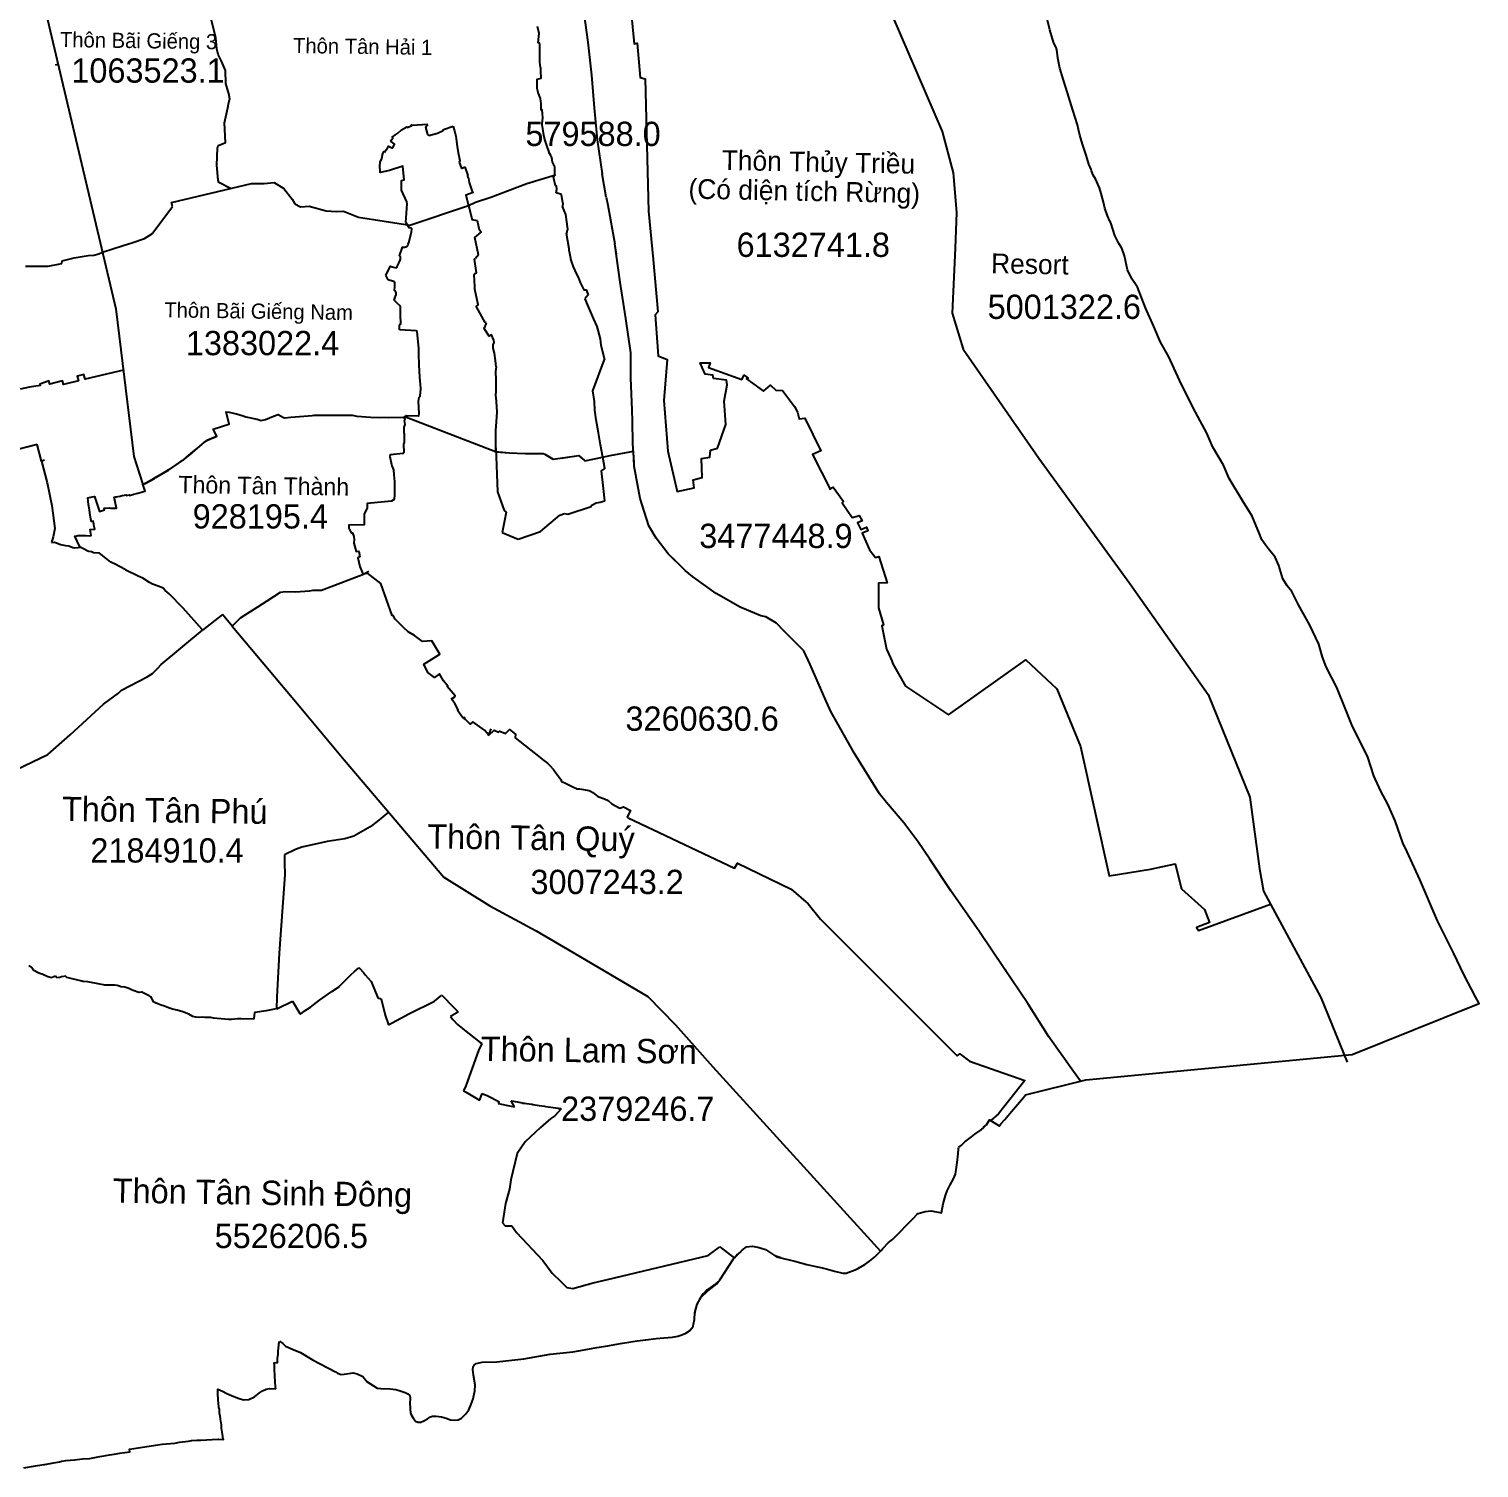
# Model space of a CAD drawing. Extents: x 587838 to 605780, y 1326024 to 1346437.
# Drawn here: x 598534 to 605254, y 1328277 to 1334943 of the extents above; entities that cross this region are included whole.
import ezdxf

# ---------------------------------------------------------------- set-up
doc = ezdxf.new("R2010")
doc.units = 0
for name, color, linetype in [('DIEM', 7, 'Continuous'), ('Level 4', 7, 'Continuous'), ('Level 45', 7, 'Continuous'), ('Level 46', 7, 'Continuous')]:
    doc.layers.add(name, color=color, linetype=linetype)

msp = doc.modelspace()

# ---------------------------------------------------------------- linework, layer by layer
at = {"layer": 'DIEM'}
for p, q in [((600454.7, 1334478.1), (600499.5, 1334492.8)), ((600499.5, 1334492.8), (600500, 1334490.8)), ((600371.1, 1334488.6), (600381.2, 1334454.6)), ((600381.2, 1334454.6), (600386.4, 1334449.1)), ((600386.4, 1334449.1), (600426.7, 1334460.9)), ((600426.7, 1334460.9), (600453.2, 1334472.2)), ((600453.2, 1334472.2), (600454.7, 1334478.1)), ((600500, 1334490.8), (600505.6, 1334470.6)), ((600505.6, 1334470.6), (600512.8, 1334447.1)), ((600512.8, 1334447.1), (600513.3, 1334434.7)), ((600513.3, 1334434.7), (600518.6, 1334398.7)), ((600518.6, 1334398.7), (600523.1, 1334370)), ((600523.1, 1334370), (600530.3, 1334334.1)), ((600530.3, 1334334.1), (600527.1, 1334325.8)), ((600527.1, 1334325.8), (600538.3, 1334297)), ((600538.3, 1334297), (600553.2, 1334304)), ((600553.2, 1334304), (600568, 1334264.5)), ((600569.7, 1334254.2), (600568, 1334264.5))]:
    msp.add_line(p, q, dxfattribs=at)
at = {"layer": 'Level 4'}
for p, q in [((600897.9, 1334922.3), (600890.5, 1334954.2)), ((598657.7, 1334776.6), (598668.7, 1334779.3)), ((600905, 1334765.1), (600901.2, 1334789.7)), ((600382.6, 1334500), (600308, 1334496.5)), ((600371.1, 1334488.6), (600382.6, 1334500)), ((600952.4, 1334357.4), (600943.7, 1334372.9)), ((599194.6, 1334138.5), (599566, 1334226.7)), ((599566, 1334226.7), (599624, 1334226.7)), ((599624, 1334226.7), (599670.3, 1334231.5)), ((599670.3, 1334231.5), (599715.1, 1334203.9)), ((600674.7, 1334164.4), (600840.8, 1334227.1)), ((600840.8, 1334227.1), (600974.6, 1334267.1)), ((600971.8, 1334272.3), (600965.5, 1334258.2)), ((599715.1, 1334203.9), (599754.4, 1334155.2)), ((599754.4, 1334155.2), (599766.3, 1334133.8)), ((600603.4, 1334141.4), (600674.7, 1334164.4)), ((599108, 1333998.6), (599198.7, 1334120.5)), ((599198.7, 1334120.5), (599194.6, 1334138.5)), ((599766.3, 1334133.8), (599792.4, 1334119.5)), ((599792.4, 1334119.5), (599832.6, 1334122.2)), ((599832.6, 1334122.2), (599910.6, 1334100.9)), ((599910.6, 1334100.9), (599957.2, 1334097.3)), ((599957.2, 1334097.3), (599991.4, 1334099.4)), ((599991.4, 1334099.4), (600061.7, 1334070.7)), ((600298.4, 1334034.3), (600571, 1334126)), ((600571, 1334126), (600603.4, 1334141.4)), ((601008, 1334137.2), (601006.2, 1334120.2)), ((600061.7, 1334070.7), (600298.4, 1334034.3)), ((600612.5, 1334054.2), (600588.5, 1334059.2)), ((599010.4, 1333952.9), (599069.1, 1333973.1)), ((599069.1, 1333973.1), (599105.7, 1333994.9)), ((599105.7, 1333994.9), (599108, 1333998.6)), ((601028.2, 1334011.7), (601024.9, 1333996)), ((598742.8, 1333883.5), (598808.6, 1333893.6)), ((598808.6, 1333893.6), (598833.9, 1333895.2)), ((598833.9, 1333895.2), (598857.4, 1333901)), ((598857.4, 1333901), (598875.1, 1333908.9)), ((598875.1, 1333908.9), (598971.1, 1333939.4)), ((598971.1, 1333939.4), (599010.4, 1333952.9)), ((600617.9, 1333897.1), (600603.6, 1333880.1)), ((601037, 1333914.3), (601037.7, 1333925.1)), ((598517.4, 1333844.6), (598622.2, 1333844.6)), ((598622.2, 1333844.6), (598686.7, 1333857.4)), ((598686.7, 1333857.4), (598687.6, 1333869.6)), ((598687.6, 1333869.6), (598742.8, 1333883.5)), ((600198.9, 1333780.5), (600187.2, 1333802.6)), ((600223.6, 1333773.2), (600198.9, 1333780.5)), ((600227.4, 1333771), (600223.6, 1333773.2)), ((600229.3, 1333767.1), (600227.4, 1333771)), ((600230, 1333761.1), (600229.3, 1333767.1)), ((600229.9, 1333751.1), (600230, 1333761.1)), ((600229.8, 1333750), (600229.9, 1333751.1)), ((601125.1, 1333711.9), (601109.3, 1333692.7)), ((600251.1, 1333550.1), (600250.6, 1333572.6)), ((600653, 1333582.3), (600645.4, 1333560.7)), ((600699.9, 1333377.3), (600696.5, 1333356.8)), ((600277, 1333134.7), (600272.8, 1333144.7)), ((600697.4, 1333002.2), (600705.5, 1332798.5)), ((600705.5, 1332798.5), (600736, 1332711.9)), ((600736, 1332711.9), (600745.4, 1332704)), ((600745.4, 1332704), (600737.3, 1332664)), ((600904.6, 1332614.9), (600994.2, 1332690.2)), ((600994.2, 1332690.2), (601016.3, 1332699)), ((601016.3, 1332699), (601031.2, 1332695.5)), ((600737.3, 1332664), (600727.5, 1332611.2)), ((600727.5, 1332611.2), (600801.7, 1332579.9)), ((600801.7, 1332579.9), (600904.6, 1332614.9)), ((598774.5, 1332541.1), (598766.8, 1332544.5)), ((598787.2, 1332535.6), (598774.5, 1332541.1)), ((598806.6, 1332523.5), (598787.2, 1332535.6)), ((598810.8, 1332522.7), (598806.6, 1332523.5)), ((598824.4, 1332520.3), (598810.8, 1332522.7)), ((598833.4, 1332515.8), (598824.4, 1332520.3)), ((598860.8, 1332514.3), (598833.4, 1332515.8)), ((598890.1, 1332491.8), (598860.8, 1332514.3)), ((598913.7, 1332473.8), (598890.1, 1332491.8)), ((598932.9, 1332464.3), (598913.7, 1332473.8)), ((598980.4, 1332438.6), (598932.9, 1332464.3)), ((598982.4, 1332435.8), (598980.4, 1332438.6)), ((599040, 1332408.3), (598982.4, 1332435.8)), ((599062.3, 1332399), (599040, 1332408.3)), ((599946.3, 1332364.4), (600084.8, 1332417.6)), ((600084.8, 1332417.6), (600108.3, 1332430.8)), ((599093, 1332379.4), (599062.3, 1332399)), ((599106.6, 1332370.7), (599093, 1332379.4)), ((599137.6, 1332361), (599106.6, 1332370.7)), ((599155.4, 1332352.4), (599137.6, 1332361)), ((599165.7, 1332341.6), (599155.4, 1332352.4)), ((599183, 1332326.7), (599165.7, 1332341.6)), ((599768.9, 1332335.3), (599834, 1332340.7)), ((599834, 1332340.7), (599851.5, 1332343.5)), ((599851.5, 1332343.5), (599889.2, 1332342.8)), ((599889.2, 1332342.8), (599946.3, 1332364.4)), ((599249.3, 1332260.5), (599183, 1332326.7)), ((599594.2, 1332266.1), (599637.4, 1332294)), ((599637.4, 1332294), (599699.8, 1332334.2)), ((599699.8, 1332334.2), (599722.9, 1332336.7)), ((599722.9, 1332336.7), (599768.9, 1332335.3)), ((599336.4, 1332161.4), (599249.3, 1332260.5)), ((599430.8, 1332230.4), (599337.9, 1332157.5)), ((599475.2, 1332176.2), (599430.8, 1332230.4)), ((599475.2, 1332176.2), (599514.7, 1332214.9)), ((599514.7, 1332214.9), (599594.2, 1332266.1)), ((599147, 1331998.4), (599337.9, 1332157.5)), ((599337.9, 1332157.5), (599336.4, 1332161.4)), ((599475.2, 1332176.2), (599785.9, 1331808.1)), ((598962.8, 1331880.5), (599082.1, 1331941.6)), ((599082.1, 1331941.6), (599106.2, 1331957.9)), ((599106.2, 1331957.9), (599131.3, 1331982.8)), ((599131.3, 1331982.8), (599147, 1331998.4)), ((598948.6, 1331866.5), (598962.8, 1331880.5)), ((598724.3, 1331672.9), (598879.9, 1331815.6)), ((598879.9, 1331815.6), (598948.6, 1331866.5)), ((599785.9, 1331808.1), (599994.7, 1331557.1)), ((598622.1, 1331581.5), (598724.3, 1331672.9)), ((600664.1, 1331669.4), (600676.1, 1331701)), ((598439.9, 1331495.2), (598622.1, 1331581.5)), ((599994.7, 1331557.1), (600188.2, 1331330)), ((600148, 1331271.8), (600114.5, 1331246.6)), ((600200.6, 1331315.5), (600148, 1331271.8)), ((600188.2, 1331330), (600456, 1331013.5)), ((600039.8, 1331204.1), (599997.4, 1331190.9)), ((600114.5, 1331246.6), (600039.8, 1331204.1)), ((599768.9, 1331141.8), (599717.5, 1331117.1)), ((599799.1, 1331153.6), (599768.9, 1331141.8)), ((599916, 1331179.9), (599799.1, 1331153.6)), ((599997.4, 1331190.9), (599916, 1331179.9)), ((599717.5, 1331117.1), (599718.7, 1331081.2)), ((599718.7, 1331081.2), (599719.4, 1331025.2)), ((599719.4, 1331025.2), (599694.1, 1330662.2)), ((600456, 1331013.5), (600670.1, 1330880.7)), ((600670.1, 1330880.7), (600884.6, 1330764.7)), ((600884.6, 1330764.7), (601055.3, 1330664.5)), ((599694.1, 1330662.2), (599683.1, 1330458.2)), ((601055.3, 1330664.5), (601402.2, 1330461.1)), ((598544.3, 1330597.8), (598534.1, 1330603.5)), ((598553.3, 1330586.5), (598544.3, 1330597.8)), ((600042.9, 1330577.7), (600062.2, 1330593.6)), ((600062.2, 1330593.6), (600065.2, 1330591.9)), ((598552.9, 1330583.2), (598553.3, 1330586.5)), ((598552.9, 1330582.7), (598552.9, 1330583.2)), ((598579.6, 1330569.8), (598552.9, 1330582.7)), ((598598.8, 1330562.8), (598579.6, 1330569.8)), ((598622.1, 1330552.7), (598598.8, 1330562.8)), ((598639.1, 1330546.9), (598622.1, 1330552.7)), ((598652.9, 1330554.5), (598639.1, 1330546.9)), ((598656.4, 1330554.9), (598652.9, 1330554.5)), ((598662.5, 1330547.9), (598656.4, 1330554.9)), ((598676.5, 1330549.7), (598662.5, 1330547.9)), ((598684.7, 1330552), (598676.5, 1330549.7)), ((598705.1, 1330555.7), (598684.7, 1330552)), ((598704.5, 1330553.8), (598705.1, 1330555.7)), ((598710.2, 1330549.6), (598704.5, 1330553.8)), ((598778.5, 1330531.6), (598710.2, 1330549.6)), ((598783, 1330531.1), (598778.5, 1330531.6)), ((598785.1, 1330530.5), (598783, 1330531.1)), ((598787.3, 1330530.3), (598785.1, 1330530.5)), ((598806.2, 1330529.3), (598787.3, 1330530.3)), ((598863.1, 1330518.2), (598806.2, 1330529.3)), ((599974.8, 1330511), (600026.3, 1330561.5)), ((600026.3, 1330561.5), (600042.9, 1330577.7)), ((600065.2, 1330591.9), (600084.5, 1330572.5)), ((600084.5, 1330572.5), (600092.3, 1330562.1)), ((600092.3, 1330562.1), (600119.7, 1330531.3)), ((600119.7, 1330531.3), (600150.5, 1330454.3)), ((598880.1, 1330514.9), (598863.1, 1330518.2)), ((598884.8, 1330513.7), (598880.1, 1330514.9)), ((598906.4, 1330514.3), (598884.8, 1330513.7)), ((598918.4, 1330513.4), (598906.4, 1330514.3)), ((598932.3, 1330513), (598918.4, 1330513.4)), ((598942.6, 1330511.5), (598932.3, 1330513)), ((598957.2, 1330507.1), (598942.6, 1330511.5)), ((598959.8, 1330506.7), (598957.2, 1330507.1)), ((598977.8, 1330503.9), (598959.8, 1330506.7)), ((598987.1, 1330501.3), (598977.8, 1330503.9)), ((598996.8, 1330497.9), (598987.1, 1330501.3)), ((599009.4, 1330491.6), (598996.8, 1330497.9)), ((599017.3, 1330488.2), (599009.4, 1330491.6)), ((599042.9, 1330480.1), (599017.3, 1330488.2)), ((599046.9, 1330479.4), (599042.9, 1330480.1)), ((599055.5, 1330481.2), (599046.9, 1330479.4)), ((599058.2, 1330481.5), (599055.5, 1330481.2)), ((599061.8, 1330480.3), (599058.2, 1330481.5)), ((599066, 1330477.1), (599061.8, 1330480.3)), ((599084.5, 1330467.7), (599066, 1330477.1)), ((599089.2, 1330466.5), (599084.5, 1330467.7)), ((599093.8, 1330463.4), (599089.2, 1330466.5)), ((599098.1, 1330459.2), (599093.8, 1330463.4)), ((599103.6, 1330452.1), (599098.1, 1330459.2)), ((599880.2, 1330443.5), (599937.8, 1330484.3)), ((599937.8, 1330484.3), (599973.8, 1330507.5)), ((599973.8, 1330507.5), (599974.8, 1330511)), ((600413.4, 1330439.6), (600447.1, 1330468.1)), ((600447.1, 1330468.1), (600503.3, 1330409.5)), ((601402.2, 1330461.1), (601530.3, 1330329.4)), ((599113.3, 1330435.5), (599103.6, 1330452.1)), ((599130.5, 1330426.7), (599113.3, 1330435.5)), ((599146.4, 1330421.5), (599130.5, 1330426.7)), ((599161.7, 1330415.7), (599146.4, 1330421.5)), ((599180.5, 1330408.7), (599161.7, 1330415.7)), ((599190.1, 1330405.4), (599180.5, 1330408.7)), ((599198.4, 1330402.7), (599190.1, 1330405.4)), ((599220.3, 1330397.1), (599198.4, 1330402.7)), ((599247.3, 1330390.9), (599220.3, 1330397.1)), ((599633.1, 1330394.1), (599580.8, 1330387.5)), ((599679.4, 1330403.8), (599633.1, 1330394.1)), ((599681, 1330405.4), (599679.4, 1330403.8)), ((599683.1, 1330458.2), (599681, 1330405.4)), ((599681, 1330405.4), (599682.8, 1330403.4)), ((599682.8, 1330403.4), (599755, 1330439)), ((599755, 1330439), (599788.6, 1330382)), ((599792.2, 1330378.6), (599809.2, 1330392.5)), ((599809.2, 1330392.5), (599838.1, 1330411)), ((599838.1, 1330411), (599880.2, 1330443.5)), ((600150.5, 1330454.3), (600166.2, 1330449.6)), ((600166.2, 1330449.6), (600184.6, 1330375.4)), ((600294.2, 1330380.3), (600413.4, 1330439.6)), ((600503.3, 1330409.5), (600517.1, 1330395.9)), ((600517.1, 1330395.9), (600516.5, 1330395.2)), ((600516.5, 1330395.2), (600522.8, 1330388.9)), ((599275.4, 1330380), (599247.3, 1330390.9)), ((599294.1, 1330368.1), (599275.4, 1330380)), ((599307.1, 1330365.4), (599294.1, 1330368.1)), ((599325, 1330363.5), (599307.1, 1330365.4)), ((599336.2, 1330364.9), (599325, 1330363.5)), ((599349.6, 1330363.6), (599336.2, 1330364.9)), ((599361.4, 1330364.4), (599349.6, 1330363.6)), ((599376.3, 1330363.4), (599361.4, 1330364.4)), ((599389.5, 1330361), (599376.3, 1330363.4)), ((599458.1, 1330354.4), (599389.5, 1330361)), ((599462.2, 1330353.9), (599458.1, 1330354.4)), ((599473.3, 1330354.3), (599462.2, 1330353.9)), ((599501.1, 1330358.4), (599473.3, 1330354.3)), ((599516, 1330357.2), (599501.1, 1330358.4)), ((599574.5, 1330356.1), (599516, 1330357.2)), ((599576.3, 1330360.7), (599574.5, 1330356.1)), ((599576.9, 1330371.3), (599576.3, 1330360.7)), ((599579.1, 1330387.1), (599576.9, 1330371.3)), ((599580.8, 1330387.5), (599579.1, 1330387.1)), ((599788.6, 1330382), (599792.2, 1330378.6)), ((600184.6, 1330375.4), (600199.9, 1330329.8)), ((600199.9, 1330329.8), (600294.2, 1330380.3)), ((600499.5, 1330374.8), (600486.8, 1330368)), ((600486.8, 1330368), (600498.8, 1330354.1)), ((600498.8, 1330354.1), (600519.9, 1330331.5)), ((600500.5, 1330375.7), (600499.5, 1330374.8)), ((600522.8, 1330388.9), (600500.5, 1330375.7)), ((600519.9, 1330331.5), (600542.6, 1330313.6)), ((601530.3, 1330329.4), (601703.6, 1330136.1)), ((600542.6, 1330313.6), (600545, 1330311.7)), ((600545, 1330311.7), (600625.5, 1330248.3)), ((600617.7, 1330210.8), (600559.3, 1330047.8)), ((600632.2, 1330243), (600617.7, 1330210.8)), ((600625.5, 1330248.3), (600632.2, 1330243)), ((601703.6, 1330136.1), (602480.9, 1329282.1)), ((600559.3, 1330047.8), (600547.8, 1330024.5)), ((600547.8, 1330024.5), (600560, 1330018.5)), ((600560, 1330018.5), (600622.2, 1329981.1)), ((600623.4, 1329982.1), (600633.6, 1330012.2)), ((600633.6, 1330012.2), (600660, 1330001.4)), ((600660, 1330001.4), (600711.6, 1329974.7)), ((600622.2, 1329981.1), (600623.4, 1329982.1)), ((600712, 1329973.5), (600708.6, 1329964.9)), ((600708.6, 1329964.9), (600769.2, 1329953)), ((600711.6, 1329974.7), (600711.2, 1329973.9)), ((600711.2, 1329973.9), (600712, 1329973.5)), ((600784.8, 1329950.3), (600768.8, 1329977.4)), ((600768.8, 1329977.4), (600770.6, 1329977.1)), ((600769.2, 1329953), (600783.2, 1329950.2)), ((600770.6, 1329977.1), (600796.4, 1329972.9)), ((600783.2, 1329950.2), (600784.8, 1329950.3)), ((600796.4, 1329972.9), (600811.9, 1329970.1)), ((600811.9, 1329970.1), (600818.9, 1329968.1)), ((600818.9, 1329968.1), (600820.7, 1329967.6)), ((600820.7, 1329967.6), (600821.8, 1329967.5)), ((600821.8, 1329967.5), (600829.8, 1329966.7)), ((600829.8, 1329966.7), (600839.3, 1329965.7)), ((600839.3, 1329965.7), (600864.6, 1329961.7)), ((600864.6, 1329961.7), (600865.7, 1329961.8)), ((600865.7, 1329961.8), (600869.3, 1329961.2)), ((600869.3, 1329961.2), (600898.6, 1329956.2)), ((600898.6, 1329956.2), (600922.8, 1329953.5)), ((600922.8, 1329953.5), (600923.6, 1329953)), ((600923.6, 1329953), (600929.3, 1329952)), ((600929.3, 1329952), (600986.7, 1329943.4)), ((601000.2, 1329941.2), (600971.3, 1329908.8)), ((600986.7, 1329943.4), (600990, 1329942.9)), ((600990, 1329942.9), (600997.2, 1329941.9)), ((600997.2, 1329941.9), (601000.2, 1329941.2)), ((600903.9, 1329854.4), (600833, 1329787.2)), ((600952.3, 1329896.7), (600903.9, 1329854.4)), ((600971.3, 1329908.8), (600952.3, 1329896.7)), ((600833, 1329787.2), (600796.7, 1329733.8)), ((600796.7, 1329733.8), (600767.3, 1329611.6)), ((600767.3, 1329611.6), (600760.5, 1329568.9)), ((600760.5, 1329568.9), (600742.1, 1329501.9)), ((600742.1, 1329501.9), (600729.2, 1329413.4)), ((600729.2, 1329413.4), (600740.8, 1329399.5)), ((600740.8, 1329399.5), (600771.6, 1329399.1)), ((600771.6, 1329399.1), (600792.7, 1329367.8)), ((600792.7, 1329367.8), (600915, 1329238.8)), ((601214.4, 1329149.8), (601681.7, 1329261.8)), ((601681.7, 1329261.8), (601735.3, 1329302.1)), ((601735.3, 1329302.1), (601803.1, 1329248.9)), ((600915, 1329238.8), (600958.9, 1329179.3)), ((600958.9, 1329179.3), (601000.5, 1329138.8)), ((601000.5, 1329138.8), (601026.1, 1329113.8)), ((601055.2, 1329108.5), (601148.4, 1329135.4)), ((601148.4, 1329135.4), (601214.4, 1329149.8)), ((601026.1, 1329113.8), (601055.2, 1329108.5))]:
    msp.add_line(p, q, dxfattribs=at)
for points in [[(598564.9, 1335513.1), (598611.6, 1335018.8), (598937.2, 1333647.3), (599019.8, 1332962.6), (599061.9, 1332833.4)], [(601303.1, 1335238), (601338.2, 1334874.2), (601352.9, 1334876.9), (601366.5, 1334717.6), (601389.1, 1334712.3), (601405.6, 1334099.6), (601427.2, 1333874.5), (601449.1, 1333633.3), (601436.3, 1333618.9), (601449.2, 1333428.3), (601490.9, 1333411.4), (601475.9, 1333222.6), (601494.3, 1332987.7), (601537.5, 1332799.8), (601616.8, 1332817.3), (601611.6, 1332854.1), (601654.5, 1332865.8), (601651.1, 1332953.3), (601688.8, 1332959.3), (601692.8, 1332991.4), (601725.5, 1333001.3), (601762.8, 1333110.4), (601755.4, 1333218.2), (601769.3, 1333295.2), (601766.3, 1333316.1), (601706.3, 1333323.4), (601703.5, 1333339.4), (601668.3, 1333344), (601654, 1333374.9), (601643.8, 1333397.1), (601691, 1333396), (601683.5, 1333374.3), (601837.9, 1333319), (601849.2, 1333339), (601866.5, 1333325.8), (601858.7, 1333323.1), (601938, 1333265.8), (601969.8, 1333293.2), (601994.5, 1333270.1), (602025.4, 1333268.2), (602081.2, 1333193.9), (602096.1, 1333167.3), (602103.6, 1333136.4), (602128.9, 1333140.7), (602203.5, 1332989.4), (602165.5, 1332972), (602249.2, 1332808.2)], [(599468.3, 1334203.5), (599413.5, 1334231.3), (599410.2, 1334242.9), (599404.2, 1334311.6), (599408.3, 1334391.5), (599411.4, 1334402.8), (599430.6, 1334410.8), (599444.9, 1334416.6), (599439.7, 1334508.9), (599455.3, 1334578.2), (599458.4, 1334595.3), (599463.7, 1334616.8), (599465.4, 1334618.2), (599460.3, 1334643.9), (599457.2, 1334654), (599446.3, 1334689.8), (599445.2, 1334750), (599426, 1334794.6), (599410.3, 1334825.4), (599404.6, 1334851.8), (599400.2, 1334902.2), (599374.2, 1335009.2)], [(600901.2, 1334789.7), (600901, 1334853.3), (600902.1, 1334870.4), (600899.4, 1334876.9), (600895.7, 1334879.4), (600894.5, 1334879.6), (600897.9, 1334922.3)], [(600905, 1334765.1), (600905.2, 1334750), (600905.6, 1334713.1), (600887.6, 1334708.9), (600887, 1334668.8), (600893.9, 1334644.1), (600903.3, 1334621), (600905.8, 1334595.7), (600906.8, 1334568.8), (600910.5, 1334569.6), (600912.7, 1334549.9), (600913.9, 1334531.9), (600910.3, 1334504.3), (600910.9, 1334500), (600914.9, 1334470.8), (600916.4, 1334460.9), (600923.7, 1334431.5), (600933.1, 1334403), (600943.7, 1334372.9)], [(600259.7, 1334196.8), (600260.1, 1334241.1), (600272.1, 1334245), (600266.4, 1334307.6), (600204.1, 1334287.9), (600162.2, 1334278.4), (600161.8, 1334286.5), (600160.7, 1334305.4), (600161.9, 1334326.1), (600168.7, 1334343.1), (600171.8, 1334360.2), (600172.2, 1334361.2), (600178.9, 1334374.8), (600185, 1334373.4), (600189.2, 1334383.1), (600195.3, 1334391.2), (600200.3, 1334399.7), (600219.1, 1334390.9), (600219.6, 1334392), (600227.8, 1334409.2), (600210.5, 1334423.3), (600214.2, 1334428.8), (600219.7, 1334437.1), (600216.8, 1334442.6), (600234.7, 1334454.1), (600243.2, 1334461.1), (600260.5, 1334475.5), (600285.9, 1334489.5), (600288.3, 1334485.9), (600308, 1334496.5), (600306.2, 1334499.5), (600305.9, 1334500)], [(600971.8, 1334272.3), (600970.5, 1334304.1), (600960.9, 1334326), (600956.7, 1334348.4), (600952.4, 1334357.4)], [(600569.7, 1334254.2), (600570.4, 1334250), (600573.4, 1334231.6), (600586.3, 1334194.9), (600592.7, 1334185.9), (600558.7, 1334172.8), (600571, 1334126), (600588.5, 1334059.2)], [(600977.8, 1334183.3), (600979.9, 1334200.3), (600978.9, 1334215.8), (600973.5, 1334216.7), (600967.1, 1334250), (600965.5, 1334258.2)], [(600285.3, 1334142.8), (600259.7, 1334196.8)], [(601002, 1334175.6), (600977.8, 1334183.3)], [(601008, 1334137.2), (601002, 1334175.6)], [(600280.4, 1334047.1), (600286.1, 1334132.9), (600285.3, 1334142.8)], [(601028.2, 1334011.7), (601032, 1334015.5), (601022.1, 1334083.7), (601006.2, 1334120.2)], [(600187.2, 1333802.6), (600209.1, 1333844.2), (600217.4, 1333840.9), (600229.8, 1333837.9), (600235.2, 1333837.3), (600238, 1333838.1), (600240.4, 1333842.1), (600248.8, 1333858.7), (600254, 1333871.5), (600255.7, 1333876.2), (600256.3, 1333883.2), (600255.1, 1333887.5), (600250.5, 1333892.8), (600265, 1333932.2), (600275.7, 1333932.1), (600281.1, 1333933.9), (600286.2, 1333936.8), (600289.2, 1333939.5), (600292, 1333945.9), (600294, 1333953.6), (600306.4, 1334002.3), (600307.8, 1334017.5), (600304.9, 1334020.2), (600295.6, 1334021.4)], [(600250, 1333861.7), (600254, 1333871.5), (600255.7, 1333876.2), (600256.3, 1333883.2), (600255.1, 1333887.5), (600250.5, 1333892.8), (600265, 1333932.2), (600275.7, 1333932.1), (600281.1, 1333933.9), (600286.2, 1333936.8), (600289.2, 1333939.5), (600292, 1333945.9), (600294, 1333953.6), (600306.4, 1334002.3), (600307.8, 1334017.5), (600304.9, 1334020.2), (600295.6, 1334021.4)], [(600280.4, 1334047.1), (600295.6, 1334021.4)], [(600617.9, 1333897.1), (600600.5, 1333976.9), (600629.9, 1334002.5), (600629.9, 1334002.5), (600629.9, 1334002.5), (600622.1, 1334010.9), (600612.5, 1334054.2)], [(601037.7, 1333925.1), (601024.9, 1333996)], [(601037, 1333914.3), (601044.7, 1333872.8), (601056.4, 1333840.8), (601072.2, 1333807.4), (601079, 1333793.1), (601089, 1333769.1), (601098.1, 1333750), (601105.4, 1333734.7), (601115.8, 1333734), (601125.1, 1333711.9)], [(600653, 1333582.3), (600647.5, 1333584), (600607.4, 1333656.5), (600608.3, 1333659.6), (600615.8, 1333665.7), (600600.2, 1333737.6), (600599.7, 1333748), (600599.6, 1333750), (600597.1, 1333805.9), (600599.6, 1333809.6), (600607.9, 1333813.7), (600599.4, 1333876.3), (600603.6, 1333880.1)], [(600250, 1333663.6), (600227.2, 1333687.2), (600234.1, 1333709.6), (600235.9, 1333709.9), (600236.2, 1333717.1), (600235.8, 1333721.3), (600234.4, 1333725), (600232.3, 1333728.2), (600229.9, 1333730.5), (600227.4, 1333731.7), (600229.8, 1333750)], [(601109.3, 1333692.7), (601122.7, 1333663.3), (601136.8, 1333631.9), (601150.7, 1333599.3), (601165.3, 1333564.8), (601180.5, 1333507.7), (601184, 1333479.1), (601200.6, 1333411.6)], [(600250, 1333663.6), (600250.9, 1333663.4), (600252.8, 1333660.8), (600254.3, 1333658.2), (600254.5, 1333616.9), (600256, 1333578.8), (600253.9, 1333574.3), (600250.6, 1333572.6), (600250, 1333572.6)], [(600699.9, 1333377.3), (600696.4, 1333407.9), (600690.7, 1333440.6), (600685.9, 1333465.1), (600685.8, 1333480.1), (600689.6, 1333490.7), (600688.9, 1333501.5), (600678.2, 1333525.7), (600666.4, 1333520.6), (600643.8, 1333555.9), (600645.4, 1333560.7)], [(600272.8, 1333144.7), (600283.1, 1333153.1), (600338.6, 1333150.5), (600340.4, 1333150.5), (600342.3, 1333163.6), (600339.2, 1333217.3), (600342.8, 1333237.5), (600347.2, 1333242.9), (600349.4, 1333276.8), (600348.3, 1333297.6), (600348.2, 1333298.9), (600347.7, 1333310.5), (600344.2, 1333355.9), (600341.7, 1333388.8), (600341.4, 1333434.6), (600340.1, 1333464.9), (600332.4, 1333539.4), (600330.6, 1333544.5), (600251.1, 1333550.1)], [(598971.5, 1333363), (598794.9, 1333321), (598788.2, 1333341.8), (598757.1, 1333335.1), (598762.8, 1333313.3), (598693.7, 1333295.4), (598689, 1333313.6), (598631.1, 1333297.9), (598625.9, 1333312.4), (598622.4, 1333311.1), (598585.1, 1333297.8), (598586.2, 1333291.8), (598537.2, 1333283.3), (598493.9, 1333274.5)], [(600696.5, 1333356.8), (600696.9, 1333318.4), (600697.2, 1333286.1), (600697.4, 1333263.8), (600696.6, 1333246), (600698.4, 1333218.4), (600698.6, 1333215.4), (600701.6, 1333169.4), (600698.4, 1333122.6), (600695.7, 1333083.4), (600696.1, 1333043.7), (600695.3, 1333011.7), (600696, 1332981.8)], [(601147.8, 1333266.8), (601200.6, 1333411.6)], [(601202.5, 1332757), (601195.4, 1332828.6), (601186.6, 1332895.9), (601202.9, 1332907.7), (601193.1, 1332960), (601182, 1333016.6), (601173.9, 1333071.6), (601162.3, 1333131.9), (601155.7, 1333178), (601154.3, 1333217.6), (601147.8, 1333266.8)], [(600277, 1333134.7), (600273.5, 1333129.3), (600276.4, 1333111.2), (600271.9, 1333098), (600272, 1333071.9), (600273.4, 1333067.8), (600272.7, 1333024.5), (600270, 1333019.9), (600271.9, 1332981.1), (600268.6, 1332977), (600207.2, 1332970.1), (600206.2, 1332963.2), (600214.5, 1332925.5), (600216.4, 1332918.7), (600222.8, 1332900.9), (600225.4, 1332878.1), (600227.6, 1332846.8), (600228.4, 1332787.1), (600227, 1332763.6), (600214.7, 1332755.5), (600101.4, 1332745.6), (600101, 1332723.3), (600087.4, 1332697.1), (600087.1, 1332646.8), (600016.2, 1332645.1), (600016.8, 1332630.4), (600027, 1332608.8), (600034.1, 1332608.7), (600039.3, 1332591.5), (600041.7, 1332577.1), (600039.9, 1332560.7), (600050.3, 1332522.6), (600062.4, 1332523.4), (600067.7, 1332498.4), (600057.6, 1332493.7), (600067, 1332453.5), (600081.6, 1332419.3), (600103.3, 1332422.2)], [(598571.8, 1333017.5), (598109.6, 1332900)], [(598606.4, 1332945), (598592.1, 1332941.7), (598571.8, 1333017.5)], [(598592.1, 1332941.7), (598617.9, 1332840.7), (598639.6, 1332735.1), (598653.3, 1332628.8), (598645.9, 1332590.8), (598638.1, 1332563.6)], [(602245.9, 1332814), (602261, 1332820.6), (602284.9, 1332786), (602308.7, 1332753.4), (602303, 1332747.9), (602349.4, 1332679.9), (602371.5, 1332686.6), (602380.8, 1332689.5), (602394.8, 1332665.1), (602374.1, 1332655.5), (602388.5, 1332623.8), (602415.5, 1332634.8), (602422.3, 1332618.2), (602395.8, 1332608), (602429.2, 1332529.9), (602457.5, 1332494.9), (602472, 1332500), (602511.1, 1332377.2), (602470.6, 1332375.2), (602470.5, 1332262.2), (602493.8, 1332182.1), (602485.7, 1332177.8), (602507.7, 1332069.9), (602526.3, 1332029.4), (602532.5, 1332015.8), (602536.7, 1332001.5), (602595.6, 1331898), (602795.3, 1331766.4), (603154, 1332021.2), (603297.5, 1331886.6), (603407.6, 1331619.5), (603539.3, 1331020), (603730.9, 1331050.5), (603846.4, 1331075.9), (603875.4, 1330960.1), (603982.2, 1330864.2), (604004.7, 1330803.8), (603944.3, 1330781.3), (603953.6, 1330766.5), (604287.4, 1330889.1), (604521.3, 1330455.8), (604642.4, 1330156.5)], [(601031.2, 1332695.5), (601138.8, 1332730.3), (601141.9, 1332737.2), (601162.3, 1332747.7), (601180.6, 1332750.7), (601202.5, 1332757)], [(600665, 1331671.9), (600644.8, 1331695.3), (600591.3, 1331733.8), (600578.7, 1331723.3), (600556.4, 1331745), (600550.4, 1331748.9), (600553.5, 1331752.8), (600551.7, 1331753), (600545.2, 1331751.4), (600521.8, 1331785.2), (600522.4, 1331789.4), (600509.2, 1331815.4), (600492.5, 1331839.7), (600507.1, 1331848.9), (600505.6, 1331850.8), (600509.1, 1331854), (600472.7, 1331897.2), (600475.2, 1331898.7), (600455.1, 1331924.1), (600436.2, 1331955.7), (600412.6, 1331939.2), (600381.9, 1331961.5), (600364.2, 1332000), (600438.1, 1332047.6), (600401.2, 1332109.5), (600357.5, 1332104.9), (600320, 1332133.3), (600291.1, 1332150.4), (600269.8, 1332171.2), (600231.1, 1332209.4), (600222.4, 1332225.9), (600217.3, 1332225.7), (600165.1, 1332374.2), (600103.3, 1332422.2)], [(600665, 1331671.9), (600690.1, 1331694.9), (600709.9, 1331685.3), (600716.6, 1331690.1), (600742.9, 1331678.8), (600760.2, 1331698.7), (600788.7, 1331676.8), (600787.9, 1331658.8), (600903.7, 1331568.8), (600913.5, 1331559), (600937.7, 1331542), (600948.6, 1331531.8), (600965, 1331513.3), (600971.5, 1331504.1), (600991.7, 1331476.7), (600998.9, 1331466), (601002.5, 1331457.6), (601018.1, 1331451.5), (601054.2, 1331431.8), (601074.7, 1331422.5), (601085.3, 1331422.8), (601130.4, 1331415.6), (601135.7, 1331412.9), (601146.8, 1331406.2), (601170.1, 1331387.5), (601201, 1331376.1), (601218.4, 1331369), (601235.3, 1331353.4), (601271.5, 1331333.4), (601289.1, 1331340.3), (601321.3, 1331323.1), (601306, 1331292.8), (601310.5, 1331289.4), (601803.7, 1331056.1), (601818, 1331078.4), (602066.8, 1330958.6), (602144.4, 1330889.9), (602202.7, 1330819.2), (602835.2, 1330185.8), (602847.6, 1330196), (602892.5, 1330161.2), (603149.1, 1330072.8), (603026.6, 1329916.9), (602990.9, 1329886.2)]]:
    msp.add_lwpolyline(points, dxfattribs=at)
at = {"layer": 'Level 45'}
for p, q in [((603295.2, 1334852.5), (603281.7, 1334882.6)), ((603327.8, 1334706.1), (603311.8, 1334761.1)), ((603346.9, 1334646.8), (603327.8, 1334706.1)), ((603397.7, 1334476.8), (603394, 1334498.3)), ((603457.1, 1334291.7), (603446.1, 1334317.2)), ((603458.8, 1334286), (603457.1, 1334291.7)), ((603466.6, 1334266.2), (603458.8, 1334286)), ((603477.7, 1334245.9), (603466.6, 1334266.2)), ((603513.2, 1334140.2), (603502.5, 1334181.1)), ((603520.7, 1334112.5), (603513.2, 1334140.2)), ((603584.2, 1333949.1), (603566.3, 1333985.6)), ((603598.8, 1333927.4), (603584.2, 1333949.1)), ((603610.7, 1333892.7), (603598.8, 1333927.4)), ((603625.6, 1333827.3), (603610.7, 1333892.7)), ((603866.2, 1333316.6), (603817.2, 1333424.1)), ((604069.9, 1332921.9), (604019.8, 1333006.5)), ((604270, 1332544.6), (604247.5, 1332576)), ((604511.9, 1332093.4), (604470.1, 1332181.7)), ((604831.9, 1331352.4), (604798.6, 1331412.7)), ((604865.4, 1331274.2), (604831.9, 1331352.4)), ((602835.7, 1329691.6), (602840.2, 1329732)), ((602840.2, 1329732), (602841.7, 1329754.8)), ((602841.7, 1329754.8), (602843.9, 1329762.5)), ((602830, 1329649.7), (602835.7, 1329691.6)), ((602827.5, 1329638.5), (602830, 1329649.7)), ((601799.5, 1329245.3), (601839.3, 1329286.1)), ((601885.5, 1329304.3), (601911.3, 1329300.2)), ((601911.3, 1329300.2), (601947.6, 1329288.8)), ((602471.7, 1329272.2), (602483.7, 1329285.2)), ((601735.9, 1329147.9), (601799.5, 1329245.3)), ((601629.1, 1329030), (601631, 1329036.4)), ((599691.8, 1328851), (599695.4, 1328865.2)), ((599695.4, 1328865.2), (599710.7, 1328854.1)), ((601284.5, 1328855.7), (601352.9, 1328865.7)), ((601440, 1328876.3), (601476.3, 1328879.7)), ((601476.3, 1328879.7), (601516.9, 1328882.9)), ((601559.6, 1328893.9), (601578.2, 1328901.7)), ((599685, 1328764.9), (599686.5, 1328784.7)), ((601106.8, 1328824.1), (601165.1, 1328834.8)), ((601165.1, 1328834.8), (601217.1, 1328843.5)), ((599671.1, 1328766.1), (599685, 1328764.9)), ((600055.4, 1328713.1), (600081.4, 1328700.8)), ((600591.7, 1328732.6), (600592.7, 1328744)), ((599677.3, 1328644.2), (599676.9, 1328653.1)), ((600081.4, 1328700.8), (600101.2, 1328676.9)), ((600599.7, 1328634), (600601.7, 1328662.1)), ((599616.5, 1328633.9), (599632.7, 1328642.9)), ((600289.8, 1328620.8), (600298.5, 1328612.6)), ((600300.2, 1328594.5), (600298.3, 1328582.6)), ((600298.3, 1328582.6), (600300.2, 1328549.6)), ((600298.5, 1328612.6), (600300.7, 1328601.9)), ((600300.7, 1328601.9), (600300.2, 1328594.5)), ((600583.6, 1328572.2), (600593, 1328596.9)), ((600593, 1328596.9), (600599.7, 1328634)), ((599420.4, 1328516.5), (599417, 1328531.2)), ((599421.9, 1328506.9), (599420.4, 1328516.5)), ((600300.2, 1328549.6), (600302.6, 1328532.7)), ((600445.1, 1328514.4), (600467.5, 1328507.7)), ((599430.7, 1328433.6), (599426.8, 1328461)), ((600467.5, 1328507.7), (600488, 1328500.3)), ((600488, 1328500.3), (600506.4, 1328498.3)), ((599289.1, 1328404.3), (599312.7, 1328405.3)), ((599330.3, 1328406.4), (599382.5, 1328408.9)), ((599382.5, 1328408.9), (599411.4, 1328410)), ((598744.7, 1328314.1), (598781.5, 1328319.9)), ((598781.5, 1328319.9), (598815.9, 1328321.2)), ((598815.9, 1328321.2), (598861.8, 1328330.5)), ((598608, 1328293.8), (598647.5, 1328301.1)), ((598647.5, 1328301.1), (598674.8, 1328306.1)), ((598674.8, 1328306.1), (598684.8, 1328307.9))]:
    msp.add_line(p, q, dxfattribs=at)
for points in [[(603281.7, 1334882.6), (603265.2, 1334939.8), (603250, 1335001.8), (603228, 1335074.2)], [(603311.8, 1334761.1), (603302.1, 1334807.7), (603299.6, 1334835.3), (603295.2, 1334852.5)], [(603394, 1334498.3), (603371.6, 1334566.2), (603346.9, 1334646.8)], [(603416.7, 1334409.9), (603404.3, 1334450.4), (603397.7, 1334476.8)], [(603446.1, 1334317.2), (603434, 1334358.3), (603416.7, 1334409.9)], [(603502.5, 1334181.1), (603494.6, 1334207.1), (603488, 1334224), (603477.7, 1334245.9)], [(603566.3, 1333985.6), (603547.4, 1334044.6), (603542.9, 1334053.3), (603532.2, 1334078.1), (603520.7, 1334112.5)], [(603671.4, 1333747.5), (603645.7, 1333786.1), (603625.6, 1333827.3)], [(603746.8, 1333564.4), (603708.9, 1333650.8), (603671.4, 1333747.5)], [(603817.2, 1333424.1), (603778.3, 1333492.8), (603746.8, 1333564.4)], [(604019.8, 1333006.5), (603992.8, 1333071.3), (603940.1, 1333168), (603906.2, 1333234.2), (603866.2, 1333316.6)], [(604247.5, 1332576), (604236.8, 1332604.2), (604203.4, 1332686.4), (604159.2, 1332756.4), (604096.5, 1332860.5), (604069.9, 1332921.9)], [(604345.2, 1332395.8), (604326.4, 1332458.1), (604309.6, 1332496.3), (604270, 1332544.6)], [(604386.5, 1332337), (604365.5, 1332363.2), (604345.2, 1332395.8)], [(604470.1, 1332181.7), (604417.5, 1332274.8), (604386.5, 1332337)], [(604545.9, 1331988.4), (604528.1, 1332033.1), (604511.9, 1332093.4)], [(604664.9, 1331719.7), (604637, 1331789.5), (604594.5, 1331892.7), (604545.9, 1331988.4)], [(604798.6, 1331412.7), (604766.8, 1331482.9), (604739.4, 1331569.2), (604664.9, 1331719.7)], [(605136.6, 1330660.3), (605061.2, 1330812), (604980.3, 1331003.4), (604920.7, 1331131.5), (604901.3, 1331173.5), (604865.4, 1331274.2)], [(604665.4, 1330192.4), (605234.9, 1330420.5), (605254, 1330428.2), (605238, 1330459.1), (605183.3, 1330563.8), (605136.6, 1330660.3)], [(603152.5, 1330005.3), (603431.4, 1330075.8), (604665.4, 1330192.4)], [(603088, 1329927.8), (603142.3, 1329993.3), (603152.5, 1330005.3)], [(602917.1, 1329823.3), (602946.1, 1329843.6), (602959.1, 1329854), (602957.1, 1329855.6), (602971, 1329867.4), (602985.3, 1329889.6), (603025.9, 1329864.5), (603031, 1329860.5), (603038.3, 1329870.8), (603056, 1329892.1), (603088, 1329927.8)], [(602843.9, 1329762.5), (602854.2, 1329771.3), (602871.5, 1329788.3)], [(602871.5, 1329788.3), (602901.3, 1329810.6), (602917.1, 1329823.3)], [(602770.5, 1329501.3), (602780.9, 1329539.4), (602789.8, 1329560.4), (602802, 1329585.4), (602817.9, 1329616)], [(602817.9, 1329616), (602823.3, 1329627.6), (602827.5, 1329638.5)], [(602483.7, 1329285.2), (602491.3, 1329293.3), (602518.1, 1329321.7), (602535.8, 1329335.3), (602565.8, 1329364.3), (602605.3, 1329406), (602634.1, 1329436.4), (602648.5, 1329451.2), (602655.3, 1329455.4), (602686.6, 1329464.9), (602715, 1329468)], [(602715, 1329468), (602763.6, 1329458.6), (602770.5, 1329501.3)], [(601839.3, 1329286.1), (601859.7, 1329300.8), (601885.5, 1329304.3)], [(601947.6, 1329288.8), (601998.6, 1329255.9), (602030.4, 1329247.6)], [(602429.2, 1329234.4), (602452.1, 1329253.1), (602471.7, 1329272.2)], [(602030.4, 1329247.6), (602083, 1329234.9), (602138.4, 1329219.3)], [(602138.4, 1329219.3), (602180.8, 1329210.4), (602203.2, 1329205.6), (602234.7, 1329197.9)], [(602234.7, 1329197.9), (602266.8, 1329188.9), (602306.3, 1329179.9)], [(602306.3, 1329179.9), (602317, 1329179.9), (602321.5, 1329180.1), (602362.3, 1329195.7), (602378.4, 1329203), (602407.8, 1329220), (602429.2, 1329234.4)], [(601679.8, 1329097.5), (601721.8, 1329130.4), (601735.9, 1329147.9)], [(601631, 1329036.4), (601649.1, 1329068.5), (601679.8, 1329097.5)], [(601614, 1328943.8), (601617.6, 1328964.9), (601619.1, 1328995.1), (601629.1, 1329030)], [(601578.2, 1328901.7), (601594.5, 1328912.8), (601606.2, 1328924.3), (601611.6, 1328933.4), (601614, 1328943.8)], [(599686.5, 1328784.7), (599688.2, 1328804.1), (599689.4, 1328817.3), (599688.8, 1328818.5), (599691.5, 1328846), (599691.8, 1328851)], [(599710.7, 1328854.1), (599722.9, 1328841.1), (599758.1, 1328825.3), (599792.6, 1328811.6), (599850.8, 1328776.4)], [(601217.1, 1328843.5), (601249.2, 1328848.6), (601284.5, 1328855.7)], [(601352.9, 1328865.7), (601393.2, 1328871.1), (601440, 1328876.3)], [(601516.9, 1328882.9), (601540.3, 1328887.4), (601559.6, 1328893.9)], [(600633.6, 1328767.2), (600702.8, 1328769.3), (600826.7, 1328782.9), (600949.3, 1328804.7)], [(600949.3, 1328804.7), (601054.8, 1328814.6), (601106.8, 1328824.1)], [(599671.3, 1328752.9), (599671, 1328760.7), (599671, 1328764.7), (599671.1, 1328766.1)], [(599676.9, 1328653.1), (599673.4, 1328702), (599673.8, 1328702.7), (599673, 1328713.3), (599672.1, 1328726.1), (599671.3, 1328752.9)], [(599850.8, 1328776.4), (599954.1, 1328721.8), (599963.4, 1328716.7), (599980.3, 1328710.3), (599995.4, 1328711.1)], [(599995.4, 1328711.1), (600036.7, 1328717.5), (600055.4, 1328713.1)], [(600601.7, 1328662.1), (600594.6, 1328706.7), (600591.7, 1328732.6)], [(600592.7, 1328744), (600597.5, 1328752.7), (600606.4, 1328761.5), (600633.6, 1328767.2)], [(599632.7, 1328642.9), (599649.6, 1328644.8), (599677.3, 1328644.2)], [(600101.2, 1328676.9), (600114.1, 1328668.6), (600147, 1328646.9)], [(600147, 1328646.9), (600165.4, 1328645.6), (600206.6, 1328643.5)], [(599410.2, 1328588.8), (599408.8, 1328626), (599408.7, 1328642), (599430.2, 1328632.6), (599451.5, 1328622.1), (599472.7, 1328613.1), (599490.7, 1328605.6), (599512.8, 1328596.7), (599530.5, 1328592.7), (599552.8, 1328594.7), (599579.3, 1328606.5), (599602.1, 1328624.5), (599616.5, 1328633.9)], [(599413.8, 1328556.5), (599412, 1328579.5), (599410.2, 1328588.8)], [(600206.6, 1328643.5), (600233.5, 1328640), (600254.6, 1328634.5)], [(600254.6, 1328634.5), (600276.9, 1328626.4), (600289.8, 1328620.8)], [(599417, 1328531.2), (599416.4, 1328549.8), (599413.8, 1328556.5)], [(600302.6, 1328532.7), (600305.5, 1328522.7), (600315.4, 1328506), (600325.7, 1328493.5)], [(600350.1, 1328489.7), (600364, 1328495.2), (600380.7, 1328504.9), (600394.2, 1328513.3)], [(600394.2, 1328513.3), (600403.5, 1328516.7), (600421.7, 1328517.6), (600445.1, 1328514.4)], [(600506.4, 1328498.3), (600522.9, 1328500.8), (600537.9, 1328508.4), (600558.4, 1328527.7), (600571.9, 1328546.6), (600583.6, 1328572.2)], [(599424.3, 1328488.7), (599423.9, 1328490.9), (599421.9, 1328506.9)], [(599426.8, 1328461), (599425.6, 1328474.5), (599424.3, 1328488.7)], [(600325.7, 1328493.5), (600336.2, 1328488.9), (600350.1, 1328489.7)], [(598954.8, 1328345), (599001, 1328351.9), (598999.6, 1328363.6), (599151.4, 1328386.7)], [(599151.4, 1328386.7), (599209.7, 1328392.6), (599231.7, 1328396.6), (599272.8, 1328400.7)], [(599272.8, 1328400.7), (599280.8, 1328402.1), (599287, 1328403.8), (599289.1, 1328404.3)], [(599312.7, 1328405.3), (599324.3, 1328406.3), (599330.3, 1328406.4)], [(599411.4, 1328410), (599414.4, 1328409.9), (599434.9, 1328409.3), (599433.9, 1328410.1), (599430.7, 1328433.6)], [(598684.8, 1328307.9), (598705.1, 1328311.5), (598744.7, 1328314.1)], [(598861.8, 1328330.5), (598890.1, 1328334.8), (598906.7, 1328337.7), (598928.7, 1328341.5), (598954.8, 1328345)], [(598509.8, 1328277.1), (598564.4, 1328286.4), (598593.6, 1328291.1), (598605.1, 1328293.3), (598608, 1328293.8)]]:
    msp.add_lwpolyline(points, dxfattribs=at)
at = {"layer": 'Level 46'}
for p, q in [((601898.6, 1336472.5), (602766.8, 1334468.9)), ((602766.8, 1334468.9), (602817, 1334275.9)), ((601209.7, 1334163.6), (601190.9, 1334271.7)), ((602817, 1334275.9), (602833.2, 1334092.9)), ((602833.2, 1334092.9), (602826, 1333927.4)), ((602826, 1333927.4), (602812.8, 1333626.6)), ((602812.8, 1333626.6), (602862.9, 1333460.3)), ((602862.9, 1333460.3), (603213.8, 1332954.4)), ((603213.8, 1332954.4), (603635.5, 1332373.8)), ((603635.5, 1332373.8), (603998.4, 1331860.3)), ((603998.4, 1331860.3), (604192.1, 1331385.3)), ((604192.1, 1331385.3), (604236.9, 1331053.1)), ((604236.9, 1331053.1), (604255.4, 1330949.3)), ((604255.4, 1330949.3), (604287.4, 1330889.1))]:
    msp.add_line(p, q, dxfattribs=at)
for points in [[(601101, 1335050.4), (601123.4, 1334882.1), (601140.6, 1334729.4), (601152.8, 1334577.2), (601167.6, 1334429.4), (601190.9, 1334271.7)], [(601209.7, 1334163.6), (601216, 1334127.5), (601249.5, 1333947.1)], [(601256.1, 1333900), (601249.5, 1333947.1)], [(601338.4, 1332934.2), (601333.2, 1333023.4), (601330.7, 1333127.7), (601329.5, 1333176.7), (601324, 1333327), (601324, 1333442.4), (601300.1, 1333602.5), (601274.3, 1333770), (601249.5, 1333947.1)], [(599263.7, 1332959.7), (599286.2, 1332978), (599316.7, 1333002.7), (599345, 1333026.9), (599358.9, 1333036), (599372.3, 1333042.5), (599395.1, 1333052.2), (599404.3, 1333056.8), (599387.6, 1333088.6), (599459.7, 1333112.4), (599461.3, 1333112.9), (599447.3, 1333168.8), (599461.7, 1333167.4), (599487.5, 1333162.4), (599496.4, 1333160.1), (599526.3, 1333150.4), (599538.7, 1333147.1), (599591.9, 1333136), (599609.9, 1333129.8), (599630.9, 1333133.8), (599667.2, 1333150), (599688.1, 1333156.6), (599713.2, 1333143.2), (599717.9, 1333142.5), (599746.9, 1333144.4), (599827.2, 1333151.2), (599846.5, 1333152.1), (599855.7, 1333154.1), (599931.1, 1333154.5), (600031.2, 1333153.7)], [(599401.3, 1333055.5), (599404.3, 1333056.8), (599387.6, 1333088.6), (599459.7, 1333112.4), (599461.3, 1333112.9), (599447.3, 1333168.8), (599461.7, 1333167.4), (599487.5, 1333162.4), (599496.4, 1333160.1), (599526.3, 1333150.4), (599538.7, 1333147.1), (599591.9, 1333136), (599609.9, 1333129.8), (599630.9, 1333133.8), (599667.2, 1333150), (599688.1, 1333156.6), (599713.2, 1333143.2), (599717.9, 1333142.5), (599746.9, 1333144.4), (599827.2, 1333151.2), (599846.5, 1333152.1), (599855.7, 1333154.1), (599931.1, 1333154.5), (600031.2, 1333153.7)], [(599401.3, 1333055.5), (599404.3, 1333056.8), (599387.6, 1333088.6), (599459.7, 1333112.4), (599461.3, 1333112.9), (599447.3, 1333168.8), (599461.7, 1333167.4), (599487.5, 1333162.4), (599496.4, 1333160.1), (599526.3, 1333150.4), (599538.7, 1333147.1), (599591.9, 1333136), (599609.9, 1333129.8), (599630.9, 1333133.8), (599667.2, 1333150), (599688.1, 1333156.6), (599713.2, 1333143.2), (599717.9, 1333142.5), (599746.9, 1333144.4), (599827.2, 1333151.2), (599846.5, 1333152.1), (599855.7, 1333154.1), (599931.1, 1333154.5), (600031.2, 1333153.7)], [(600000, 1333153.9), (600031.2, 1333153.7)], [(600031.2, 1333153.7), (600053.1, 1333150.2), (600116.4, 1333144.2)], [(600031.2, 1333153.7), (600053.1, 1333150.2), (600116.4, 1333144.2)], [(600031.2, 1333153.7), (600053.1, 1333150.2), (600116.4, 1333144.2), (600200, 1333143.7)], [(600116.4, 1333144.2), (600158.1, 1333142.7), (600283.2, 1333144.3), (600695.7, 1332985.1), (600697.4, 1332985), (600760.3, 1332980.1), (600833.9, 1332975.9), (600917.5, 1332977.1), (600924.4, 1332973), (600957.3, 1332953.6), (600962.9, 1332950.2), (601082.8, 1332967), (601083.6, 1332966.3), (601096.9, 1332954.1)], [(600198.4, 1333143.7), (600283.2, 1333144.3), (600695.7, 1332985.1)], [(599404.3, 1333056.8), (599395.1, 1333052.2), (599372.3, 1333042.5), (599358.9, 1333036), (599345, 1333026.9), (599314, 1333000.6), (599314, 1333000.6), (599249, 1332947.7), (599179.9, 1332900.4), (599168.2, 1332893.4), (599136.9, 1332874.7), (599114.9, 1332862.3)], [(599061.9, 1332833.4), (599075.6, 1332839.2), (599115.4, 1332861.4), (599121.2, 1332864.9), (599137.4, 1332873.9), (599180.1, 1332899.3), (599225.8, 1332929.9), (599244.6, 1332943.6), (599249.6, 1332946.9), (599286.8, 1332977.2), (599307.5, 1332994.5)], [(600695.7, 1332985.1), (600760.3, 1332980.1), (600833.9, 1332975.9), (600917.5, 1332977.1), (600924.4, 1332973), (600962.9, 1332950.2)], [(600917.5, 1332977.1), (600924.4, 1332973), (600957.3, 1332953.6), (600962.9, 1332950.2), (601082.8, 1332967), (601083.6, 1332966.3), (601108.1, 1332943.9), (601110.3, 1332941.9), (601192.6, 1332960.1), (601228, 1332967.9), (601335.3, 1332986.8)], [(601000, 1332955.4), (601082.8, 1332967), (601083.6, 1332966.3), (601108.1, 1332943.9), (601110.3, 1332941.9), (601192.6, 1332960.1), (601228, 1332967.9), (601335.3, 1332986.6)], [(601531.7, 1332477.6), (601497, 1332511.5), (601441.2, 1332583.8), (601407.4, 1332642.2), (601366.3, 1332768.7), (601339.3, 1332917.8), (601335.3, 1332986.8)], [(602111, 1332076.5), (602033.9, 1332153.5), (601998.8, 1332190.4), (601948.5, 1332219.5), (601925.8, 1332223.8), (601830.7, 1332265.1), (601719.1, 1332327.9), (601608.6, 1332407.1), (601575.5, 1332434.7), (601497, 1332511.5), (601441.2, 1332583.8), (601407.4, 1332642.2), (601366.3, 1332768.7), (601339.3, 1332917.8), (601335.3, 1332986.6)], [(598984.7, 1332784.6), (598985.8, 1332782.1), (598999.9, 1332785.6), (599000.4, 1332782.7), (599020.5, 1332788.1), (599039.2, 1332793), (599060.2, 1332798.8), (599072.2, 1332802.6), (599061.5, 1332834.3), (599075.2, 1332840.1), (599114.9, 1332862.3), (599117.1, 1332863.6)], [(598985.8, 1332782.1), (598999.9, 1332785.6), (599000.4, 1332782.7), (599020.5, 1332788.1), (599039.2, 1332793), (599060.2, 1332798.8), (599072.2, 1332802.6), (599061.5, 1332834.3), (599075.2, 1332840.1), (599114.9, 1332862.3), (599120.7, 1332865.7), (599132.5, 1332872.6)], [(598638.1, 1332563.6), (598652.5, 1332566), (598662, 1332563.3), (598679.9, 1332555.2), (598703.8, 1332550.9), (598718.7, 1332548.5), (598737.6, 1332540.8), (598743.1, 1332539.8), (598762.4, 1332540.9), (598771.8, 1332542.3), (598767.8, 1332547.6), (598746.9, 1332594.1), (598749.1, 1332594.3), (598760.9, 1332596.2), (598785.7, 1332597), (598788.8, 1332596.9), (598797.1, 1332596.4), (598816.2, 1332595.8), (598821.9, 1332596.5), (598817.4, 1332623.9), (598838.7, 1332626.4), (598835, 1332644.6), (598834, 1332649.9), (598832.6, 1332656.4), (598831.4, 1332662.7), (598823.3, 1332661.3), (598820.8, 1332672.3), (598816.6, 1332701.5), (598816.5, 1332702), (598814.4, 1332714.8), (598810.5, 1332740.9), (598806.5, 1332771.6), (598827.1, 1332775.4), (598836, 1332776.9), (598838.4, 1332777.3), (598860.9, 1332708.4), (598883.5, 1332715.8), (598883.5, 1332717.9), (598882.7, 1332723.7), (598907.4, 1332725.6), (598912.8, 1332723.7), (598939.4, 1332723.8), (598931.7, 1332760.5), (598929.2, 1332774.2), (598931.2, 1332774.8), (598935.7, 1332775.5), (598956.1, 1332778.5), (598966, 1332781.3), (598976.2, 1332783.6), (598984.3, 1332785.4), (598985.8, 1332782.1)], [(598750.3, 1332586.7), (598746.9, 1332594.1), (598749.1, 1332594.3), (598760.9, 1332596.2), (598785.7, 1332597), (598788.8, 1332596.9), (598797.1, 1332596.4), (598816.2, 1332595.8), (598821.9, 1332596.5), (598817.4, 1332623.9), (598838.7, 1332626.4), (598835, 1332644.6), (598834, 1332649.9), (598832.6, 1332656.4), (598831.4, 1332662.7), (598823.3, 1332661.3), (598820.8, 1332672.3), (598816.6, 1332701.5), (598816.5, 1332702), (598814.4, 1332714.8), (598810.5, 1332740.9), (598806.5, 1332771.6), (598827.1, 1332775.4), (598836, 1332776.9), (598838.4, 1332777.3), (598860.9, 1332708.4), (598883.5, 1332715.8), (598883.5, 1332717.9), (598882.7, 1332723.7), (598907.4, 1332725.6), (598912.8, 1332723.7), (598939.4, 1332723.8), (598929.2, 1332774.2), (598931.2, 1332774.8), (598935.7, 1332775.5), (598940.3, 1332776.1)], [(598638.1, 1332563.6), (598652.5, 1332566), (598662, 1332563.3), (598679.9, 1332555.2), (598703.8, 1332550.9), (598718.7, 1332548.5), (598737.6, 1332540.8), (598743.1, 1332539.8), (598762.4, 1332540.9), (598771.8, 1332542.3), (598767.8, 1332547.6), (598746.9, 1332594.1), (598749.1, 1332594.3), (598758.1, 1332595.8)], [(602164.8, 1331974.8), (602153.9, 1331999.7), (602124.7, 1332062.8), (602033.9, 1332153.5)], [(602228.8, 1331829.8), (602153.9, 1331999.7), (602153.7, 1332000)], [(602805.8, 1330951.2), (602709.4, 1331096.8), (602653, 1331179.5), (602587.7, 1331265.7), (602508.4, 1331359.9), (602476.2, 1331399.4), (602359.4, 1331586.9), (602263.5, 1331757.2), (602251.4, 1331778.7), (602228.8, 1331829.8)], [(602805.8, 1330951.2), (602759.7, 1331020.8)], [(603062.3, 1330579.2), (603051, 1330596.1), (602938.6, 1330760.7), (602805.8, 1330951.2)], [(603000, 1330670.8), (602980.8, 1330698.9)], [(603406.7, 1330069.6), (603374.1, 1330114), (603260.8, 1330274.1), (603163.4, 1330428.1), (603051, 1330596.1), (603000, 1330670.8)], [(601837.3, 1329284.1), (601832.4, 1329280.6), (601820, 1329269.8), (601816.3, 1329266), (601809.1, 1329257.2), (601803.3, 1329249.1)], [(602000, 1329256.3), (601992, 1329260.1)], [(602017.9, 1329250.9), (602000, 1329256.3)], [(601732.9, 1329144.2), (601732.7, 1329143.9), (601713.5, 1329127.9), (601703.2, 1329121), (601677.4, 1329101.6), (601669.4, 1329093.7), (601666.6, 1329090.6), (601663.1, 1329087.6), (601658.9, 1329083.1), (601651.1, 1329073.5), (601648.1, 1329069.1), (601644.7, 1329064.7), (601641.4, 1329059.8), (601636.1, 1329050.6), (601631.6, 1329040.8), (601630.1, 1329036.3), (601627.7, 1329031.4), (601624, 1329019.4), (601622.2, 1329014.2), (601620.9, 1329008.6), (601620.4, 1329003.6), (601619.4, 1329000)], [(601671.4, 1329095.7), (601666.6, 1329090.6), (601641.4, 1329059.8), (601636.1, 1329050.6), (601631.6, 1329040.8), (601630.1, 1329036.3), (601627.7, 1329031.4), (601624, 1329019.4), (601622.2, 1329014.2), (601620.9, 1329008.6), (601620.4, 1329003.6), (601619.1, 1328999), (601617.7, 1328988.6), (601617.5, 1328974.3), (601617.5, 1328968.3), (601617.7, 1328967)], [(601597.1, 1328915.4), (601585.5, 1328906.9)]]:
    msp.add_lwpolyline(points, dxfattribs=at)

# ---------------------------------------------------------------- texts
at = {"layer": 'DIEM'}
for s, p in [('1063523.1', (598730.5, 1334694.4)), ('579588.0', (600834.7, 1334400.9)), ('6132741.8', (601813.4, 1333887.2)), ('5001322.6', (602976.8, 1333599.9)), ('1383022.4', (599261.2, 1333431.9)), ('928195.4', (599292.6, 1332629)), ('3477448.9', (601640.4, 1332538.7)), ('3260630.6', (601298.3, 1331692.2)), ('2184910.4', (598818.6, 1331081.7)), ('3007243.2', (600858.1, 1330935.7)), ('2379246.7', (601000.2, 1329885)), ('5526206.5', (599394.5, 1329295.7))]:
    msp.add_text(s, height=112.41, dxfattribs=at).set_placement(p)
at = {"layer": 'Level 4'}
for s, height, rotation, p in [('Thôn Bãi Giếng 3', 70, 359.16917, (598677.3, 1334859.4)), ('Thôn Tân Hải 1', 70, 359.16917, (599757.4, 1334831.9)), ('Thôn Thủy Triều', 91.37, 358.87049, (601743.7, 1334290.2)), ('(Có diện tích Rừng)', 91.37, 358.87049, (601589.7, 1334157.4)), ('Resort', 91.37, 358.87049, (602992.1, 1333812.1)), ('Thôn Bãi Giếng Nam', 70, 359.16917, (599160.8, 1333607.3)), ('Thôn Tân Thành', 80, 359.16917, (599226.3, 1332793.2)), ('Thôn Tân Phú', 112.41, 359.16917, (598686.2, 1331274.3)), ('Thôn Tân Quý', 112.41, 359.16917, (600379.5, 1331147.2)), ('Thôn Lam Sơn', 112.41, 359.16917, (600627.3, 1330163.4)), ('Thôn Tân Sinh Đông', 112.41, 359.16917, (598921.7, 1329506.1))]:
    msp.add_text(s, height=height, rotation=rotation, dxfattribs=at).set_placement(p)
at = {"layer": 'Level 46'}
msp.add_text('D', height=0.01, dxfattribs=at).set_placement((599117.1, 1332863.6))

doc.saveas('drawing.dxf')
